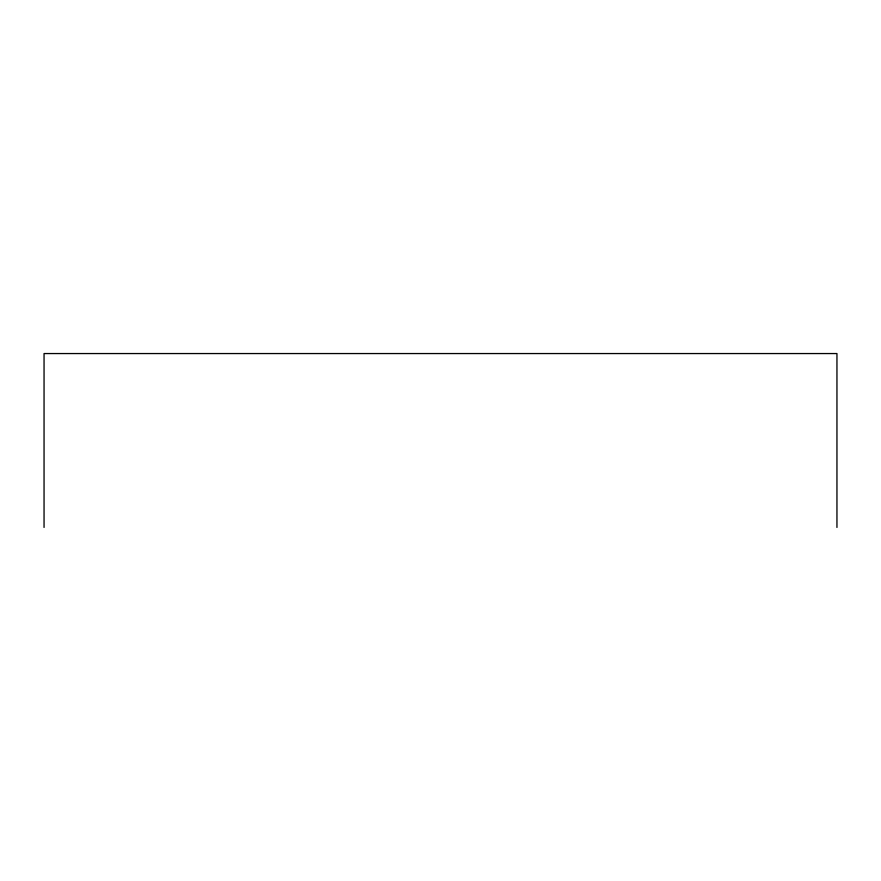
<?xml version="1.0" encoding="UTF-8"?>
<svg xmlns="http://www.w3.org/2000/svg" width="881" height="881" viewBox="0 0 881 881"><rect width="100%" height="100%" fill="white"/><g stroke="black" fill="none" stroke-linecap="round" stroke-linejoin="round"><path stroke-width="1.32" d="M836.95 527.444L836.95 353.556L44.05 353.556L44.05 527.444"/></g></svg>
